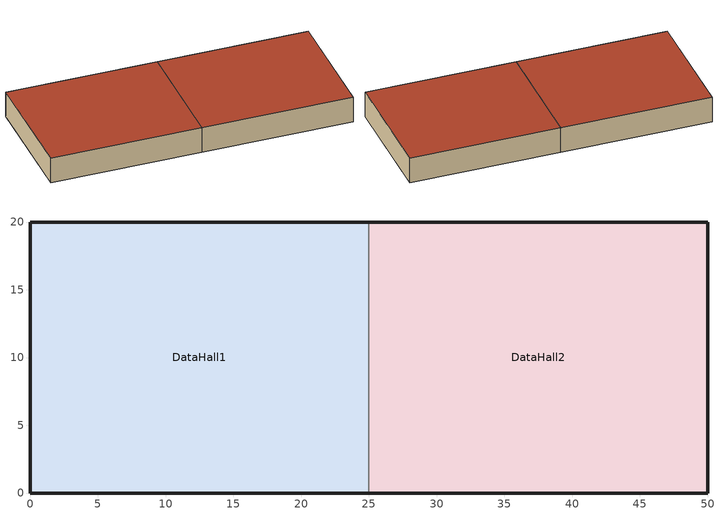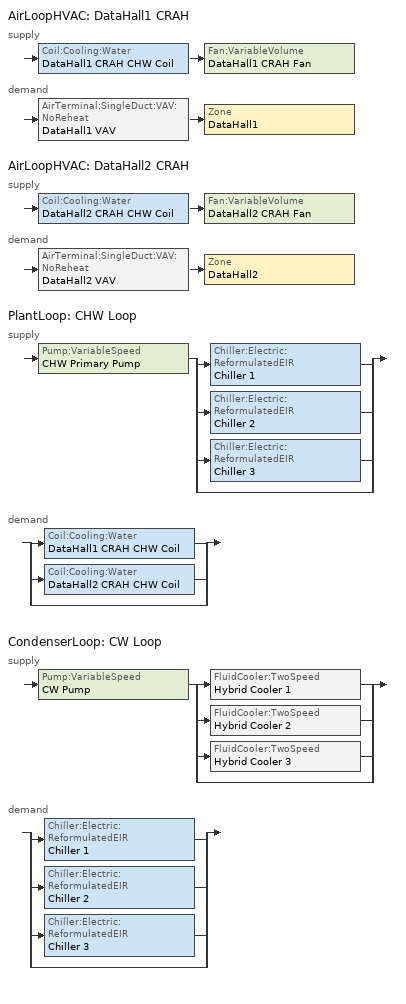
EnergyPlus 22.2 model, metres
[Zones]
DataHall1
 floor adiabatic (Slab): 0,0 0,20 25,20 25,0 z0
 wall outside (Ext Wall IMP): 25,20 0,20 0,0 25,0 z0:4.5
 wall to DataHall2 (Interior Partition): 25,0 25,20 z0:4.5
 roof outside (Roof Insulated Deck): 25,20 0,20 0,0 25,0 z4.5
DataHall2
 floor adiabatic (Slab): 25,0 25,20 50,20 50,0 z0
 wall outside (Ext Wall IMP): 25,0 50,0 50,20 25,20 z0:4.5
 roof outside (Roof Insulated Deck): 50,20 25,20 25,0 50,0 z4.5
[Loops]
AirLoopHVAC 'DataHall1 CRAH'
 supply: Coil:Cooling:Water 'DataHall1 CRAH CHW Coil' > Fan:VariableVolume 'DataHall1 CRAH Fan'
 demand: AirTerminal:SingleDuct:VAV:NoReheat 'DataHall1 VAV' > Zone 'DataHall1'
AirLoopHVAC 'DataHall2 CRAH'
 supply: Coil:Cooling:Water 'DataHall2 CRAH CHW Coil' > Fan:VariableVolume 'DataHall2 CRAH Fan'
 demand: AirTerminal:SingleDuct:VAV:NoReheat 'DataHall2 VAV' > Zone 'DataHall2'
PlantLoop 'CHW Loop'
 supply: Pump:VariableSpeed 'CHW Primary Pump' > split
  | Chiller:Electric:ReformulatedEIR 'Chiller 1'
  | Chiller:Electric:ReformulatedEIR 'Chiller 2'
  | Chiller:Electric:ReformulatedEIR 'Chiller 3'
  | bypass
 demand: split
  | Coil:Cooling:Water 'DataHall1 CRAH CHW Coil'
  | Coil:Cooling:Water 'DataHall2 CRAH CHW Coil'
  | bypass
CondenserLoop 'CW Loop'
 supply: Pump:VariableSpeed 'CW Pump' > split
  | FluidCooler:TwoSpeed 'Hybrid Cooler 1'
  | FluidCooler:TwoSpeed 'Hybrid Cooler 2'
  | FluidCooler:TwoSpeed 'Hybrid Cooler 3'
  | bypass
 demand: split
  | Chiller:Electric:ReformulatedEIR 'Chiller 1'
  | Chiller:Electric:ReformulatedEIR 'Chiller 2'
  | Chiller:Electric:ReformulatedEIR 'Chiller 3'
  | bypass
[Building]
Representative Water-Cooled Data Center 1MW IT: North Axis=0; Terrain=City; Loads Convergence Tolerance Value=0.04; Temperature Convergence Tolerance Value=0.2; Solar Distribution=MinimalShadowing; Maximum Number of Warmup Days=25; Minimum Number of Warmup Days=6
[Site:Location]
Location=Phoenix-Sky.Harbor.Intl.AP_AZ_USA Design_Conditions; Latitude {N+ S-}=33.43; Longitude {W- E+}=-112; Time Zone Relative to GMT {GMT+/-}=-7; Elevation {m}=337.4
[SizingPeriod:DesignDay] Day of Month=21; Dry-Bulb Temperature Range Modifier Type=DefaultMultipliers; Humidity Condition Type=Wetbulb; Barometric Pressure {Pa}=97337; Rain {Yes/No}=No; Snow on ground {Yes/No}=No; Daylight Savings Time Indicator=No
Name | Month | Day Type | Maximum Dry-Bulb Temperature {C} | Daily Dry-Bulb Temperature Range {C} | Wetbulb at Maximum Dry-Bulb {C} | Daily Wet-Bulb Temperature Range {deltaC} | Wind Speed {m/s} design conditions vs. traditional 3.35 m/s (7mph) | Wind Direction {Degrees; N=0, S=180} | Solar Model Indicator | ASHRAE Clear Sky Optical Depth for Beam Irradiance (taub) | ASHRAE Clear Sky Optical Depth for Diffuse Irradiance (taud) | Wind Speed {m/s} design conditions vs. traditional 6.71 m/s (15 mph) | Clearness {0.0 to 1.1}
Phoenix-Sky.Harbor.Intl.AP Ann Clg .4% Condns DB=>MWB | 7 | SummerDesignDay | 44 | 12 | 20.8 | 3.1 | 4.4 | 260 | ASHRAETau2017 | 0.439 | 2.272
Phoenix-Sky.Harbor.Intl.AP Ann Clg .4% Condns WB=>MDB | 7 | SummerDesignDay | 33.9 | 10.8 | 24.1 | 2.7 | 4.4 | 260 | ASHRAETau2017 | 0.439 | 2.272
Phoenix-Sky.Harbor.Intl.AP Ann Htg 99.6% Condns DB | 12 | WinterDesignDay | 4.2 | 0 | 4.2 |  |  | 100 | ASHRAEClearSky |  |  | 1.7 | 0
[Material]
Name | Roughness | Thickness | Conductivity | Density | Specific Heat
Metal Panel Skin | Smooth | 0.0008 | 45 | 7800 | 500
PIR Insulation 100mm | MediumRough | 0.1 | 0.025 | 32 | 1400
PIR Insulation 140mm | MediumRough | 0.14 | 0.025 | 32 | 1400
Concrete 200mm | MediumRough | 0.2 | 1.95 | 2240 | 900
Gypsum 16mm | Smooth | 0.016 | 0.16 | 800 | 1090
[Construction]
Ext Wall IMP: Metal Panel Skin, PIR Insulation 100mm, Metal Panel Skin
Roof Insulated Deck: Metal Panel Skin, PIR Insulation 140mm, Concrete 200mm
Slab: Concrete 200mm
Interior Partition: Gypsum 16mm, Concrete 200mm, Gypsum 16mm
[Zone] Type=1; Multiplier=1; Ceiling Height=4.5; Volume=autocalculate
DataHall1; DataHall2
[ElectricEquipment:ITE:AirCooled] Air Flow Calculation Method=FlowFromSystem; Design Power Input Calculation Method=Watts/Area; Watts per Zone Floor Area=1000; Design Power Input Schedule=ITE Installed Fraction; CPU Loading  Schedule=ITE CPU Utilization; CPU Power Input Function of Loading and Air Temperature Curve=ITE CPU Power fLoadTemp; Design Fan Power Input Fraction=0.1; Design Fan Air Flow Rate per Power Input=7.5e-05; Air Flow Function of Loading and Air Temperature Curve=ITE Airflow fLoadTemp; Fan Power Input Function of Flow Curve=ITE Fan Power fFlow; Design Entering Air Temperature=20; Environmental Class=A1; Air Inlet Connection Type=AdjustedSupply; Design Recirculation Fraction=0.05; Recirculation Function of Loading and Supply Temperature Curve=ITE Recirc fLoadTemp; Design Electric Power Supply Efficiency=0.95; Electric Power Supply Efficiency Function of Part Load Ratio Curve=UPS Efficiency fPLR; Fraction of Electric Power Supply Losses to Zone=1
Name | Zone or Space
DataHall1 ITE | DataHall1
DataHall2 ITE | DataHall2
[Lights] Schedule=Lights Fraction; Design Level Calculation Method=Watts/Area; Watts per Zone Floor Area=5; Return Air Fraction=0; Fraction Radiant=0.4; Fraction Visible=0.2; Fraction Replaceable=1
Name | Zone or ZoneList or Space or SpaceList
DataHall1 Lights | DataHall1
DataHall2 Lights | DataHall2
[ThermostatSetpoint:SingleCooling]
Return Air Cooling SP: Setpoint Temperature Schedule=Zone Cooling Setpoint
[Sizing:Zone] Zone Cooling Design Supply Air Temperature Input Method=SupplyAirTemperature; Zone Cooling Design Supply Air Temperature=20; Zone Heating Design Supply Air Temperature Input Method=SupplyAirTemperature; Zone Heating Design Supply Air Temperature=30; Zone Cooling Design Supply Air Humidity Ratio=0.008; Zone Heating Design Supply Air Humidity Ratio=0.008; Zone Heating Sizing Factor=1; Zone Cooling Sizing Factor=1; Cooling Design Air Flow Method=DesignDay
DataHall1; DataHall2
[ZoneControl:Thermostat] Control Type Schedule=Zone Control Type; Control 1=Return Air Cooling SP
Name | Zone or ZoneList
DataHall1 Thermostat | DataHall1
DataHall2 Thermostat | DataHall2
[Zone equipment]
DataHall1: DataHall1 VAV
DataHall2: DataHall2 VAV
[AirTerminal:SingleDuct:VAV:NoReheat] Availability Schedule=Always On; Maximum Air Flow Rate=autosize; Zone Minimum Air Flow Input Method=Constant; Constant Minimum Air Flow Fraction=0.3
DataHall1 VAV; DataHall2 VAV
[Sizing:System] Type of Load to Size On=Sensible; Design Outdoor Air Flow Rate=0; Central Heating Maximum System Air Flow Ratio=1; Preheat Design Temperature=7; Preheat Design Humidity Ratio=0.008; Precool Design Temperature=12.8; Precool Design Humidity Ratio=0.008; Central Cooling Design Supply Air Temperature=19.5; Central Heating Design Supply Air Temperature=30; Type of Zone Sum to Use=NonCoincident; 100% Outdoor Air in Cooling=No; 100% Outdoor Air in Heating=No; Central Cooling Design Supply Air Humidity Ratio=0.008; Central Heating Design Supply Air Humidity Ratio=0.008; Cooling Supply Air Flow Rate Method=DesignDay; Heating Supply Air Flow Rate Method=DesignDay; System Outdoor Air Method=ZoneSum; Zone Maximum Outdoor Air Fraction=1; Cooling Design Capacity Method=CoolingDesignCapacity; Cooling Design Capacity=autosize; Heating Design Capacity Method=None; Central Cooling Capacity Control Method=OnOff
DataHall1 CRAH; DataHall2 CRAH
[AirLoopHVAC] Design Supply Air Flow Rate=autosize
DataHall1 CRAH; DataHall2 CRAH
[AvailabilityManager:Scheduled] Schedule=Always On
DataHall1 CRAH Avail; DataHall2 CRAH Avail
[Coil:Cooling:Water] Availability Schedule=Always On; Design Water Flow Rate=autosize; Design Air Flow Rate=autosize; Design Inlet Water Temperature=autosize; Design Inlet Air Temperature=autosize; Design Outlet Air Temperature=19.5; Design Inlet Air Humidity Ratio=autosize; Design Outlet Air Humidity Ratio=autosize; Type of Analysis=DetailedAnalysis; Heat Exchanger Configuration=CounterFlow; Design Water Temperature Difference=6
DataHall1 CRAH CHW Coil; DataHall2 CRAH CHW Coil
[Controller:WaterCoil] Control Variable=Temperature; Action=Reverse; Actuator Variable=Flow; Controller Convergence Tolerance=0.01; Maximum Actuated Flow=autosize; Minimum Actuated Flow=0
DataHall1 CRAH Coil Controller; DataHall2 CRAH Coil Controller
[Fan:VariableVolume] Availability Schedule=Always On; Fan Total Efficiency=0.65; Pressure Rise=400; Maximum Flow Rate=autosize; Fan Power Minimum Flow Rate Input Method=Fraction; Fan Power Minimum Flow Fraction=0.2; Motor Efficiency=0.93; Motor In Airstream Fraction=1; Fan Power Coefficient 1=0.0407599; Fan Power Coefficient 2=0.088045; Fan Power Coefficient 3=-0.0729261; Fan Power Coefficient 4=0.94374; Fan Power Coefficient 5=0
DataHall1 CRAH Fan; DataHall2 CRAH Fan
[SetpointManager:Scheduled] Control Variable=Temperature
Name | Schedule | Setpoint Node or NodeList
DataHall1 CRAH Supply SPM | CRAH Supply Air Setpoint | DataHall1 CRAH Supply Outlet Node
DataHall2 CRAH Supply SPM | CRAH Supply Air Setpoint | DataHall2 CRAH Supply Outlet Node
CHW Supply SPM | CHW Supply Setpoint | CHW Setpoint Nodes
[SetpointManager:MixedAir] Control Variable=Temperature
Name | Setpoint Node or NodeList
DataHall1 CRAH Coil SPM | DataHall1 CRAH Coil Outlet Node
DataHall2 CRAH Coil SPM | DataHall2 CRAH Coil Outlet Node
[PlantLoop]
CHW Loop: Fluid Type=Water; Plant Equipment Operation Scheme=CHW Operation Schemes; Maximum Loop Temperature=30; Minimum Loop Temperature=3; Maximum Loop Flow Rate=autosize; Minimum Loop Flow Rate=0; Plant Loop Volume=autocalculate; Load Distribution Scheme=SequentialUniformPLR; Plant Loop Demand Calculation Scheme=SingleSetpoint; Common Pipe Simulation=None
[Sizing:Plant]
Name | Loop Type | Design Loop Exit Temperature | Loop Design Temperature Difference
CHW Loop | Cooling | 10 | 6
CW Loop | Condenser | 29.88 | 5.6
[Pump:VariableSpeed] Design Maximum Flow Rate=autosize; Design Power Consumption=autosize; Motor Efficiency=0.92; Fraction of Motor Inefficiencies to Fluid Stream=0; Coefficient 1 of the Part Load Performance Curve=0; Coefficient 3 of the Part Load Performance Curve=0; Design Minimum Flow Rate=0; Pump Control Type=Intermittent; Design Power Sizing Method=PowerPerFlowPerPressure; Design Shaft Power per Unit Flow Rate per Unit Head=1.28205
Name | Design Pump Head | Coefficient 2 of the Part Load Performance Curve | Coefficient 4 of the Part Load Performance Curve | Design Minimum Flow Rate Fraction
CHW Primary Pump | 250000 | 0.4 | 0.6 | 0.25
CW Pump | 200000 | 1 | 0 | 0
[PlantEquipmentOperationSchemes]
CHW Operation Schemes: Control Scheme 1=CHW Chiller Staging; Control Scheme 1 Schedule=Always On
[PlantEquipmentOperation:CoolingLoad] Load Range 1 Lower Limit=0; Load Range 1 Upper Limit=100000000
Name | Range 1 Equipment List
CHW Chiller Staging | CHW Chillers
CW Cooler Operation | CW Coolers
[PlantEquipmentList]
CHW Chillers: Chiller 1, Chiller 2, Chiller 3
[Chiller:Electric:ReformulatedEIR] Reference Capacity=552000; Reference COP=5.38; Reference Leaving Chilled Water Temperature=6.11; Reference Leaving Condenser Water Temperature=34.8; Reference Chilled Water Flow Rate=autosize; Reference Condenser Water Flow Rate=0.02797; Cooling Capacity Function of Temperature Curve=ReformEIRChiller Trane CVHE 1329kW/5.38COP/Vanes CAPFT; Electric Input to Cooling Output Ratio Function of Temperature Curve=ReformEIRChiller Trane CVHE 1329kW/5.38COP/Vanes EIRFT; Electric Input to Cooling Output Ratio Function of Part Load Ratio Curve Type=LeavingCondenserWaterTemperature; Electric Input to Cooling Output Ratio Function of Part Load Ratio Curve=ReformEIRChiller Trane CVHE 1329kW/5.38COP/Vanes EIRFPLR; Minimum Part Load Ratio=0.29; Maximum Part Load Ratio=1.02; Optimum Part Load Ratio=1; Minimum Unloading Ratio=0.29; Fraction of Compressor Electric Consumption Rejected by Condenser=1; Leaving Chilled Water Lower Temperature Limit=2; Chiller Flow Mode Type=LeavingSetpointModulated; Design Heat Recovery Water Flow Rate=0; Sizing Factor=0.5
Chiller 1; Chiller 2; Chiller 3
[CondenserLoop]
CW Loop: Fluid Type=Water; Condenser Equipment Operation Scheme=CW Operation Schemes; Maximum Loop Temperature=80; Minimum Loop Temperature=5; Maximum Loop Flow Rate=autosize; Minimum Loop Flow Rate=0; Condenser Loop Volume=autocalculate; Load Distribution Scheme=UniformLoad
[SetpointManager:FollowSystemNodeTemperature]
Hybrid Condenser Setpoint: Control Variable=Temperature; Reference Temperature Type=NodeDryBulb; Offset Temperature Difference=5.6; Maximum Limit Setpoint Temperature=40; Minimum Limit Setpoint Temperature=23; Setpoint Node or NodeList=CW Supply Outlet Node
[CondenserEquipmentOperationSchemes]
CW Operation Schemes: Control Scheme 1=CW Cooler Operation; Control Scheme 1 Schedule=Always On
[CondenserEquipmentList]
CW Coolers: Hybrid Cooler 1, Hybrid Cooler 2, Hybrid Cooler 3
[FluidCooler:TwoSpeed] Performance Input Method=NominalCapacity; High Speed Nominal Capacity=654602; Low Speed Nominal Capacity=357454; Design Entering Water Temperature=35.48; Design Entering Air Temperature=24.28; Design Entering Air Wet-bulb Temperature=20.8; Design Water Flow Rate=0.02797; High Fan Speed Air Flow Rate=56.933; High Fan Speed Fan Power=13092; Low Fan Speed Air Flow Rate=28.466; Low Fan Speed Fan Power=2095
Hybrid Cooler 1; Hybrid Cooler 2; Hybrid Cooler 3
[EnergyManagementSystem:Sensor] Output:Variable or Output:Meter Index Key=Environment
Name | Output:Variable or Output:Meter
OAT | Site Outdoor Air Drybulb Temperature
OAWB | Site Outdoor Air Wetbulb Temperature
[EnergyManagementSystem:Actuator] Actuated Component Unique=Hybrid Cooler Air Inlet; Actuated Component Type=Outdoor Air System Node
Name | Actuated Component Control Type
HybDB | Drybulb Temperature
HybWB | Wetbulb Temperature
[EnergyManagementSystem:ProgramCallingManager]
Pad Precool Manager: BeginTimestepBeforePredictor; PadPrecool
[EnergyManagementSystem:Program]
PadPrecool: SET HybDB = OAT - 0.85 * (OAT - OAWB); SET HybWB = OAWB
[Schedule:Compact]
Always On; ITE Installed Fraction: Through: 12/31, For: AllDays, Until: 24:00, 1
Lights Fraction: Through: 12/31, For: AllDays, Until: 24:00, 0.5
Zone Cooling Setpoint: Through: 12/31, For: AllDays, Until: 24:00, 31
Zone Control Type: Through: 12/31, For: AllDays, Until: 24:00, 2
CRAH Supply Air Setpoint: Through: 12/31, For: AllDays, Until: 24:00, 20
CHW Supply Setpoint: Through: 12/31, For: AllDays, Until: 24:00, 10
ITE CPU Utilization: Through: 12/31, For: SummerDesignDay WinterDesignDay, Until: 24:00, 1, For: Weekdays, Until: 06:00, 0.75, Until: 09:00, 0.8, Until: 18:00, 0.9, Until: 22:00, 0.85, Until: 24:00, 0.78, For: Weekends Holidays, Until: 06:00, 0.7, Until: 18:00, 0.8, Until: 24:00, 0.75, For: AllOtherDays, Until: 24:00, 0.8
[Curve:Biquadratic]
Name | Coefficient1 Constant | Coefficient2 x | Coefficient3 x**2 | Coefficient4 y | Coefficient5 y**2 | Coefficient6 x*y | Minimum Value of x | Maximum Value of x | Minimum Value of y | Maximum Value of y | Minimum Curve Output | Maximum Curve Output | Input Unit Type for X | Input Unit Type for Y | Output Unit Type
ITE CPU Power fLoadTemp | 0.3 | 0.7 | 0 | 0 | 0 | 0 | 0 | 1 | -10 | 99 | 0 | 1 | Dimensionless | Temperature | Dimensionless
ITE Airflow fLoadTemp | 0.6 | 0.4 | 0 | 0 | 0 | 0 | 0 | 1 | -10 | 99 | 0 | 1 | Dimensionless | Temperature | Dimensionless
ITE Recirc fLoadTemp | 1 | 0 | 0 | 0 | 0 | 0 | 0 | 1.5 | -10 | 99 | 0 | 1 | Dimensionless | Temperature | Dimensionless
ReformEIRChiller Trane CVHE 1329kW/5.38COP/Vanes CAPFT | 0.297134 | 0.10631 | -0.00444988 | 0.0254043 | -0.000569622 | 0.000126992 | 6.11 | 10 | 26.77 | 41.98
ReformEIRChiller Trane CVHE 1329kW/5.38COP/Vanes EIRFT | 0.946062 | 0.0368547 | -0.000753087 | -0.017537 | 0.000583293 | -0.00114346 | 6.11 | 10 | 26.77 | 41.98
[Curve:Cubic]
ITE Fan Power fFlow: Coefficient1 Constant=0; Coefficient2 x=0; Coefficient3 x**2=0; Coefficient4 x**3=1; Minimum Value of x=0; Maximum Value of x=1.5
[Curve:Quadratic]
UPS Efficiency fPLR: Coefficient1 Constant=1; Coefficient2 x=0; Coefficient3 x**2=0; Minimum Value of x=0; Maximum Value of x=1.5
[Curve:Bicubic]
ReformEIRChiller Trane CVHE 1329kW/5.38COP/Vanes EIRFPLR: Coefficient1 Constant=-0.0951202; Coefficient2 x=0.00870465; Coefficient3 x**2=-6.49968e-06; Coefficient4 y=1.33675; Coefficient5 y**2=-0.696801; Coefficient6 x*y=-0.00831818; Coefficient7 x**3=0; Coefficient8 y**3=0.44978; Coefficient9 x**2*y=0; Coefficient10 x*y**2=0; Minimum Value of x=21.44; Maximum Value of x=41.11; Minimum Value of y=0.29; Maximum Value of y=1.02
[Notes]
datacenter_chiller_hybrid.idf  (EnergyPlus 22.2)
Representative ~1 MW-IT data center: 2 data halls, CRAH (CHW coil + VAV fan),
3 x 50% water-cooled high-lift centrifugal chillers (N+1), variable-primary CHW at 10 C,
3 x FluidCooler:TwoSpeed hybrid adiabatic dry coolers (N+1) on one OutdoorAir:Node
'Hybrid Cooler Air Inlet', condenser water dry-bulb reset 'Hybrid Condenser Setpoint'.
Without an EMS/plugin override of that node this is a plain DRY-cooler plant.
Design basis and sources: models/DATACENTER_MODEL.md
Simulation control
Location and design days (replace with models/set_design_days.py)
>>> set_design_days.py: location and design days (auto-generated) >>>
Phoenix-Sky.Harbor.Intl.AP Annual Cooling Design Conditions Wind Speed=4.4m/s Wind Dir=260
Hottest Month=JUL
Phoenix-Sky.Harbor.Intl.AP_AZ_USA Annual Cooling (DB=>MWB) .4%, MaxDB=44.0C MWB=20.8C
Phoenix-Sky.Harbor.Intl.AP_AZ_USA Annual Cooling (WB=>MDB) .4%, MDB=33.9C WB=24.1C
